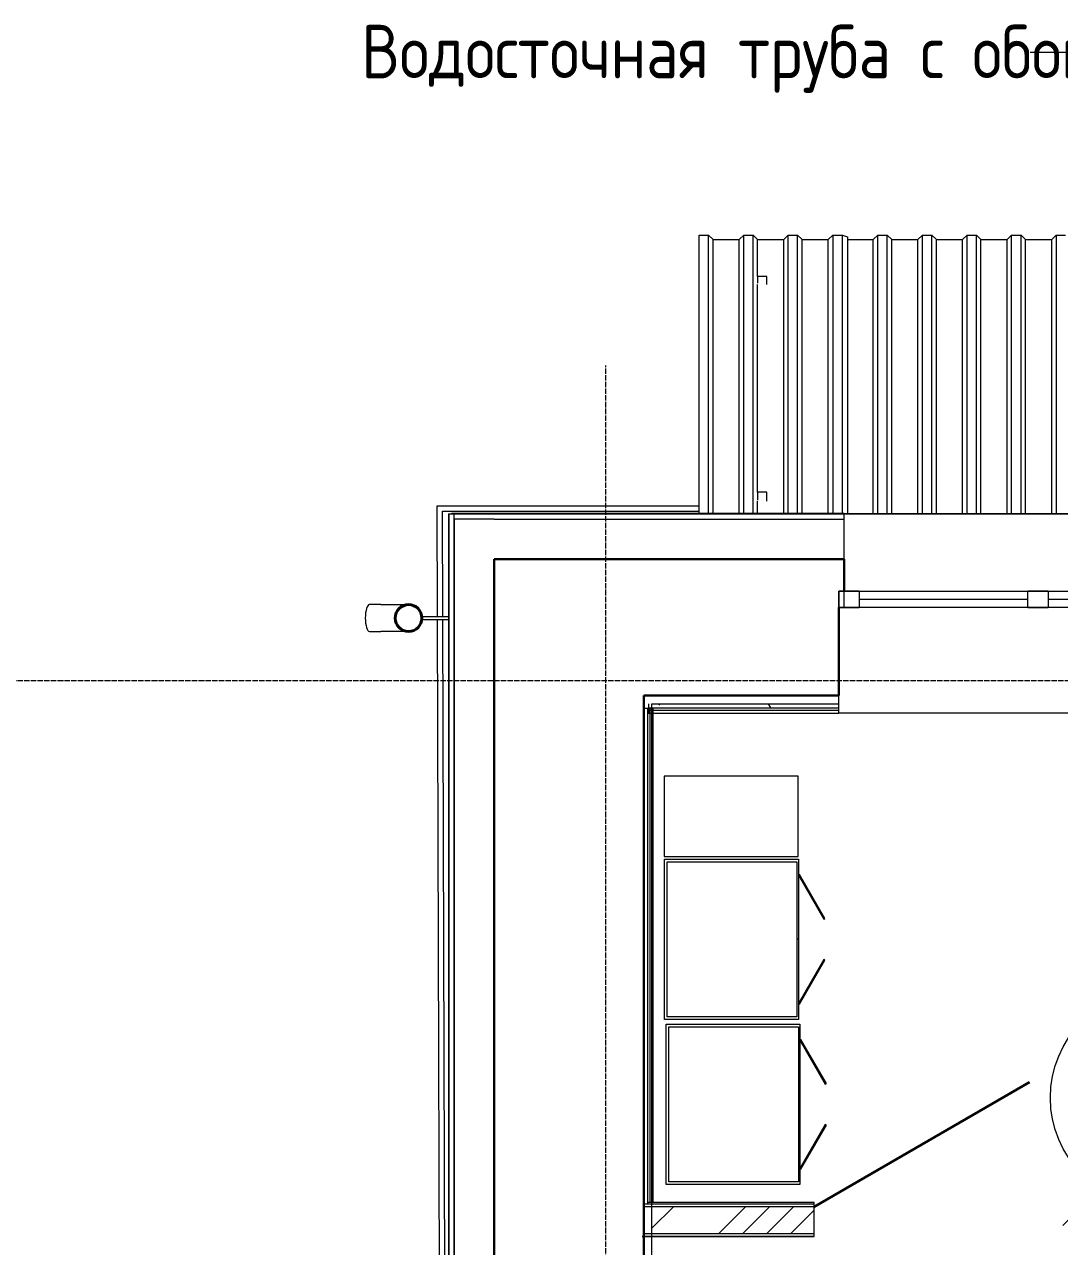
# Model space of a CAD drawing. Header units: millimetres. Extents: x -42533 to 645315, y 3457 to 82611.
# Drawn here: x 70425 to 74294, y 73405 to 77973 of the extents above; entities that cross this region are included whole.
import ezdxf

# ---------------------------------------------------------------- set-up
doc = ezdxf.new("R2010")
doc.units = ezdxf.units.MM
doc.linetypes.add('ADSK_Линия сетки', pattern=[25, 20, -2.5, 0, -2.5])
for name, color, linetype, lineweight in [('_ Окна', 7, 'Continuous', 9), ('Аннотация', 7, 'Continuous', 18), ('Двери', 7, 'Continuous', 9), ('Обобщенные модели', 7, 'Continuous', 18), ('Оборудование', 7, 'Continuous', 18), ('Оборудование пищеблок', 250, 'Continuous', 5), ('Ограждение', 7, 'Continuous', 9), ('Окна', 7, 'Continuous', 9), ('Оси', 253, 'Continuous', 9), ('Стены внутренние', 7, 'Continuous', 18), ('Стены наружные', 7, 'Continuous', 18), ('Стены несущие', 7, 'Continuous', 30), ('Стены отделка', 7, 'Continuous', 30), ('Стены штриховка', 7, 'Continuous', 9), ('ШТРИХОВКА', 252, 'Continuous', 15)]:
    doc.layers.add(name, color=color, linetype=linetype, lineweight=lineweight)
doc.layers.add('Линии', color=7, linetype='Continuous', lineweight=9, true_color=0x00a600)
doc.layers.add('ЭОМ_Лотки рабочие', color=5, linetype='Continuous')
doc.styles.add('GOST Common_6', font='GOST_Common.ttf', dxfattribs={"width": 0.9, "height": 125})

# ---------------------------------------------------------------- blocks, each defined once
blk = doc.blocks.new('ТХ пищеблок....')
at = {"layer": 'Оборудование', "color": 8}
for p, q in [((-97, 29510.1), (-97, 29210.1)), ((403, 29510.1), (-97, 29510.1)), ((403, 29210.1), (403, 29510.1)), ((-97, 29210.1), (403, 29210.1))]:
    blk.add_line(p, q, dxfattribs=at)
at = {"layer": 'Оборудование пищеблок', "color": 8}
for p, q in [((404.1, 28901), (399.1, 28901)), ((409.6, 28284.1), (404.6, 28284.1))]:
    blk.add_line(p, q, dxfattribs=at)
for points in [[(-95.9, 29201.1), (404.1, 29201), (404.1, 28601), (-95.9, 28601.1)], [(-85.9, 29191.1), (399.1, 29191), (399.1, 28611), (-85.9, 28611.1)], [(408.5, 29143.5), (404.1, 29141), (499.1, 28976.5), (503.4, 28979)], [(503.4, 28823.1), (499.1, 28825.6), (404.1, 28661), (408.4, 28658.5)], [(-90.4, 28584.1), (409.6, 28584.1), (409.6, 27984.1), (-90.4, 27984.1)], [(-80.4, 28574.1), (404.6, 28574.1), (404.6, 27994.1), (-80.4, 27994.1)], [(414, 28526.6), (409.6, 28524.1), (504.6, 28359.5), (509, 28362)], [(508.9, 28206.1), (504.6, 28208.6), (409.6, 28044.1), (413.9, 28041.6)]]:
    blk.add_lwpolyline(points, close=True, dxfattribs=at)
blk = doc.blocks.new('1 этаж')
at = {"layer": 'Стены внутренние', "lineweight": 9}
h = blk.add_hatch(dxfattribs=at)
h.set_pattern_fill('FP_12', color=8, style=0, pattern_type=2)
h.set_pattern_definition([(0, (557.2, 188.9), (406.4, 101.6), [33.528, -271.272, 33.528, -271.272, -1625.6]), (0, (557.2, 188.9), (406.4, 101.6), [-609.6, 33.528, -576.072, 33.528, -271.272, -711.2]), (0, (557.2, 188.9), (406.4, 101.6), [-1524, 33.528, -169.672, 33.528, -474.472]), (120, (709.6, 239.7), (-291.18818, 301.15272), [33.528, -271.272, 33.528, -271.272, -1625.6]), (120, (709.6, 239.7), (-291.18818, 301.15272), [-609.6, 33.528, -576.072, 33.528, -271.272, -711.2]), (120, (709.6, 239.7), (-291.18818, 301.15272), [-1524, 33.528, -169.672, 33.528, -474.472]), (240, (760.4, 442.9), (-115.21182, -402.75272), [33.528, -271.272, 33.528, -271.272, -1625.6]), (240, (760.4, 442.9), (-115.21182, -402.75272), [-609.6, 33.528, -576.072, 33.528, -271.272, -711.2]), (240, (760.4, 442.9), (-115.21182, -402.75272), [-1524, 33.528, -169.672, 33.528, -474.472])])
h.paths.add_polyline_path([(48768.187, 43132.707), (48821.386, 43132.707), (48820.336, 43147.707), (48767.187, 43147.707), (48767.187, 43132.707)])
h.paths.add_polyline_path([(46579.055, 43132.707), (47277.187, 43132.707), (47277.187, 43147.707), (46579.055, 43147.707)])
at = {"layer": 'Стены штриховка'}
h = blk.add_hatch(dxfattribs=at)
h.set_pattern_fill('ANSI34', color=8, scale=20)
h.set_pattern_definition([(45, (-31496.66, 188.9), (-269.4077, 269.4077), []), (45, (-31406.86, 188.9), (-269.4077, 269.4077), []), (45, (-31317.06, 188.9), (-269.4077, 269.4077), []), (45, (-31227.26, 188.9), (-269.4077, 269.4077), [])])
h.paths.add_polyline_path([(50514.336, 41167.707), (50514.336, 41267.707), (50399.336, 41267.707), (50399.336, 41167.707)])
h.paths.add_polyline_path([(46579.055, 41267.707), (46579.055, 41167.707), (47185.157, 41167.707), (47185.157, 41267.707)])
h.paths.add_polyline_path([(48829.336, 41167.707), (48829.336, 41267.707), (48115.157, 41267.707), (48115.157, 41167.707)])
h.paths.add_polyline_path([(51855.157, 41167.707), (51855.157, 41267.707), (51779.336, 41267.707), (51779.336, 43177.707), (51679.336, 43177.707), (51679.336, 41267.707), (51544.336, 41267.707), (51544.336, 41167.707)])
at = {"layer": '_ Окна', "color": 8, "lineweight": 18}
for p, q in [((47277.187, 43507.707), (47277.187, 43567.707)), ((47277.187, 43567.707), (47353.187, 43567.707)), ((47353.187, 43567.707), (47353.187, 43507.707)), ((47984.187, 43507.707), (47984.187, 43567.707)), ((47984.187, 43567.707), (48060.187, 43567.707)), ((48060.187, 43567.707), (48060.187, 43507.707)), ((47353.187, 43507.707), (47277.187, 43507.707)), ((48060.187, 43507.707), (47984.187, 43507.707))]:
    blk.add_line(p, q, dxfattribs=at)
at = {"layer": '_ Окна', "color": 8}
for p, q in [((47297.187, 43507.707), (47297.187, 43567.707)), ((47353.187, 43537.707), (47984.187, 43537.707)), ((48060.187, 43537.707), (48691.187, 43537.707))]:
    blk.add_line(p, q, dxfattribs=at)
at = {"layer": 'Аннотация', "color": 8, "lineweight": 9}
blk.add_line((49115.404, 45580.96), (47992.521, 45580.96), dxfattribs=at)
at = {"layer": 'Двери', "color": 8, "lineweight": 30}
blk.add_line((47185.157, 41267.707), (47990.561, 41732.707), dxfattribs=at)
at = {"layer": 'Линии', "color": 8}
blk.add_circle((48468.416, 41674.898), 400, dxfattribs=at)
at = {"layer": 'Обобщенные модели', "color": 8}
for p, q in [((46755.2, 44899.045), (46790.2, 44899.045)), ((46755.2, 43857.707), (46755.2, 44899.045)), ((46790.2, 44899.045), (46807.2, 44882.457)), ((46790.2, 43857.707), (46790.2, 44899.045)), ((46807.2, 44882.457), (46904.9, 44882.457)), ((46807.2, 43857.707), (46807.2, 44882.457)), ((46904.9, 44882.457), (46921.9, 44899.045)), ((46904.9, 43857.707), (46904.9, 44882.457)), ((46921.9, 44899.045), (46956.9, 44899.045)), ((46921.9, 43857.707), (46921.9, 44899.045)), ((46956.9, 44899.045), (46973.9, 44882.457)), ((46956.9, 43857.707), (46956.9, 44899.045)), ((46973.9, 44882.457), (47071.6, 44882.457)), ((46973.9, 44743.996), (46973.9, 44882.457)), ((47071.6, 44882.457), (47088.6, 44899.045)), ((47071.6, 43857.707), (47071.6, 44882.457)), ((47088.6, 44899.045), (47123.6, 44899.045)), ((47088.6, 43857.707), (47088.6, 44899.045)), ((47123.6, 44899.045), (47140.6, 44882.457)), ((47123.6, 43857.707), (47123.6, 44899.045)), ((47140.6, 44882.457), (47238.3, 44882.457)), ((47140.6, 43857.707), (47140.6, 44882.457)), ((47238.3, 44882.457), (47255.3, 44899.045)), ((47238.3, 43857.707), (47238.3, 44882.457)), ((47255.3, 44899.045), (47290.3, 44899.045)), ((47255.3, 44899.045), (47255.3, 43857.707)), ((47256.8, 44899.045), (47291.8, 44899.045)), ((47256.8, 43857.707), (47256.8, 44899.045)), ((47290.3, 44899.045), (47290.3, 43857.602)), ((47291.8, 43857.625), (47291.8, 44899.045)), ((47291.8, 44898.532), (47310.3, 44892.205)), ((47310.3, 44892.205), (47310.3, 43857.707)), ((47310.3, 44882.457), (47406.5, 44882.457)), ((47406.5, 44882.457), (47423.5, 44899.045)), ((47406.5, 43857.707), (47406.5, 44882.457)), ((47423.5, 44899.045), (47458.5, 44899.045)), ((47423.5, 43857.707), (47423.5, 44899.045)), ((47458.5, 44899.045), (47475.5, 44882.457)), ((47458.5, 43857.707), (47458.5, 44899.045)), ((47475.5, 44882.457), (47573.2, 44882.457)), ((47475.5, 43857.707), (47475.5, 44882.457)), ((47573.2, 44882.457), (47590.2, 44899.045)), ((47573.2, 43857.707), (47573.2, 44882.457)), ((47590.2, 44899.045), (47625.2, 44899.045)), ((47590.2, 43857.707), (47590.2, 44899.045)), ((47625.2, 44899.045), (47642.2, 44882.457)), ((47625.2, 43857.707), (47625.2, 44899.045)), ((47642.2, 44882.457), (47739.9, 44882.457)), ((47642.2, 43857.707), (47642.2, 44882.457)), ((47739.9, 44882.457), (47756.9, 44899.045)), ((47739.9, 43857.707), (47739.9, 44882.457)), ((47756.9, 44899.045), (47791.9, 44899.045)), ((47756.9, 43857.707), (47756.9, 44899.045)), ((47791.9, 44899.045), (47808.9, 44882.457)), ((47791.9, 43857.707), (47791.9, 44899.045)), ((47808.9, 44882.457), (47906.6, 44882.457)), ((47808.9, 43857.707), (47808.9, 44882.457)), ((47906.6, 44882.457), (47923.6, 44899.045)), ((47906.6, 43857.707), (47906.6, 44882.457)), ((47923.6, 44899.045), (47958.6, 44899.045)), ((47923.6, 43857.707), (47923.6, 44899.045)), ((47958.6, 44899.045), (47975.6, 44882.457)), ((47958.6, 43857.707), (47958.6, 44899.045)), ((47975.6, 44882.457), (48073.3, 44882.457)), ((47975.6, 43857.707), (47975.6, 44882.457)), ((48073.3, 44882.457), (48090.3, 44899.045)), ((48073.3, 43857.707), (48073.3, 44882.457)), ((48090.3, 44899.045), (48125.3, 44899.045)), ((48090.3, 44899.045), (48090.3, 43857.707)), ((46973.9, 43937.707), (46973.9, 44714.839)), ((46973.9, 43857.707), (46973.9, 43904.333)), ((45565.407, 43517.761), (45522.903, 43517.761)), ((45819.055, 43472.761), (45719.913, 43472.761)), ((45719.913, 43462.761), (45819.055, 43462.761)), ((45522.903, 43417.761), (45565.407, 43417.761))]:
    blk.add_line(p, q, dxfattribs=at)
at = {"layer": 'Обобщенные модели', "color": 8, "flags": 128}
for points in [[(45565.407, 43517.761), (45571.075, 43517.761), (45576.659, 43517.761), (45582.152, 43517.761), (45587.543, 43517.761), (45592.825, 43517.761), (45597.989, 43517.761), (45603.026, 43517.761), (45607.93, 43517.761), (45612.691, 43517.761), (45617.302, 43517.761), (45621.756, 43517.761), (45626.046, 43517.761), (45630.164, 43517.761), (45634.105, 43517.761), (45637.862, 43517.761), (45641.429, 43517.761), (45644.8, 43517.761), (45647.969, 43517.761), (45650.933, 43517.761), (45653.686, 43517.761), (45656.038, 43517.761)], [(45656.038, 43417.761), (45654.767, 43417.761), (45652.104, 43417.761), (45649.227, 43417.761), (45646.143, 43417.761), (45642.855, 43417.761), (45639.369, 43417.761), (45635.69, 43417.761), (45631.825, 43417.761), (45627.78, 43417.761), (45623.561, 43417.761), (45619.174, 43417.761), (45614.627, 43417.761), (45609.928, 43417.761), (45605.083, 43417.761), (45600.1, 43417.761), (45594.988, 43417.761), (45589.754, 43417.761), (45584.407, 43417.761), (45578.955, 43417.761), (45573.408, 43417.761), (45567.774, 43417.761), (45565.407, 43417.761)]]:
    blk.add_lwpolyline(points, dxfattribs=at)
at = {"layer": 'Обобщенные модели', "color": 8}
for start, end in [(0, 180), (180, 0)]:
    blk.add_arc((45669.055, 43467.761), 52, start, end, dxfattribs=at)
at = {"layer": 'Обобщенные модели', "color": 8, "lineweight": 40}
for start, end in [(0, 180), (180, 0)]:
    blk.add_arc((45669.055, 43467.761), 50, start, end, dxfattribs=at)
at = {"layer": 'Обобщенные модели', "color": 8}
for start_param, end_param in [(3.14159265, 4.71238898), (4.71238898, 6.28318531)]:
    blk.add_ellipse((45522.903, 43467.761), major_axis=(0, -50), ratio=0.30901699, start_param=start_param, end_param=end_param, dxfattribs=at)
at = {"layer": 'Ограждение', "color": 8}
for p, q in [((47007.8, 44743.996), (46973.39, 44743.996)), ((46973.39, 44743.996), (46973.39, 44719.099)), ((47007.8, 44714.839), (47007.8, 44743.996)), ((47007.8, 43937.707), (46973.39, 43937.707)), ((46973.39, 43937.707), (46973.39, 43908.593)), ((47007.8, 43904.333), (47007.8, 43937.707))]:
    blk.add_line(p, q, dxfattribs=at)
at = {"layer": 'Окна', "color": 8}
for p, q in [((47277.187, 43567.707), (47277.187, 43507.707)), ((47353.187, 43567.707), (47277.187, 43567.707)), ((47353.187, 43567.707), (47984.187, 43567.707)), ((48060.187, 43567.707), (47984.187, 43567.707)), ((48060.187, 43567.707), (48691.187, 43567.707)), ((47277.187, 43507.707), (47353.187, 43507.707)), ((47984.187, 43507.707), (47353.187, 43507.707)), ((47984.187, 43507.707), (48060.187, 43507.707)), ((48691.187, 43507.707), (48060.187, 43507.707))]:
    blk.add_line(p, q, dxfattribs=at)
at = {"layer": 'Оси', "color": 8, "linetype": 'ADSK_Линия сетки'}
for p, q in [((46406.766, -4162.595), (46406.766, 44411.9)), ((-9557.528, 43233.902), (56672.201, 43233.902))]:
    blk.add_line(p, q, dxfattribs=at)
at = {"layer": 'Стены внутренние', "color": 8}
blk.add_line((48767.187, 43112.707), (47277.187, 43112.707), dxfattribs=at)
at = {"layer": 'Стены наружные', "color": 8}
for p, q in [((45775.819, 43887.707), (46755.2, 43887.707)), ((45777.105, 43472.384), (45775.819, 43887.707)), ((45797.105, 43472.591), (45795.881, 43867.707)), ((45795.881, 43867.707), (46755.2, 43867.707)), ((47297.187, 43858.707), (47297.187, 43857.707)), ((47297.187, 43858.707), (48747.187, 43858.707)), ((47297.187, 43857.707), (48747.187, 43857.707)), ((45788.528, 39783.902), (45777.134, 43463.139)), ((45808.528, 39783.902), (45797.135, 43462.932))]:
    blk.add_line(p, q, dxfattribs=at)
at = {"layer": 'Стены несущие', "color": 8}
for p, q in [((47297.187, 43687.707), (45989.055, 43687.707)), ((45989.055, 35787.714), (45989.055, 43687.707)), ((47297.187, 43567.707), (47297.187, 43687.707)), ((47277.187, 43177.707), (47277.187, 43507.707)), ((46549.055, 43177.707), (47277.187, 43177.707)), ((46549.055, 43177.707), (46549.055, 37288.425))]:
    blk.add_line(p, q, dxfattribs=at)
at = {"layer": 'Стены отделка', "color": 8, "lineweight": 9}
for p, q in [((45818.055, 43857.707), (47297.187, 43857.707)), ((45818.055, 43857.707), (45818.055, 39783.902)), ((45819.055, 43857.707), (45819.055, 39783.902)), ((47297.187, 43858.707), (45829.055, 43858.707)), ((45829.055, 43858.707), (45829.055, 43857.707)), ((47297.187, 43687.707), (47297.187, 43857.707)), ((45989.055, 43837.707), (45839.055, 43837.707)), ((47277.187, 43112.707), (47277.187, 43177.707)), ((46583.644, 43130.153), (46549.055, 43130.153)), ((46566.144, 43147.707), (46566.144, 43112.707)), ((46579.055, 37307.921), (46579.055, 43147.707)), ((46583.644, 41283.607), (46583.644, 43130.153)), ((46566.144, 43112.707), (47277.187, 43112.707)), ((47185.157, 41283.607), (46563.644, 41283.607)), ((47185.157, 41155.707), (47185.157, 41283.607)), ((46542.556, 41155.707), (47185.157, 41155.707))]:
    blk.add_line(p, q, dxfattribs=at)
at = {"layer": 'Стены штриховка', "color": 8}
for p, q in [((45839.055, 39783.902), (45839.055, 43857.707)), ((45839.055, 43837.707), (45839.055, 39783.902)), ((45989.055, 43837.707), (47297.187, 43837.707)), ((46563.644, 41276.707), (46563.644, 43130.153)), ((46566.144, 43132.707), (47277.187, 43132.707)), ((46566.144, 43123.707), (47277.187, 43123.707)), ((46572.644, 41283.607), (46572.644, 43130.153)), ((46579.055, 43147.707), (47277.187, 43147.707)), ((47185.157, 41276.707), (46549.055, 41276.707)), ((47185.157, 41267.707), (46549.055, 41267.707)), ((46542.556, 41157.707), (47185.157, 41157.707)), ((46549.055, 41167.707), (47185.157, 41167.707))]:
    blk.add_line(p, q, dxfattribs=at)
at = {"layer": 'ЭОМ_Лотки рабочие'}
blk.add_blockref('ТХ пищеблок....', (46722.058, 13366.044), dxfattribs=at)
at = {"layer": 'Аннотация', "color": 8, "style": 'GOST Common_6', "width": 0.9}
blk.add_text('Водосточная труба с обогревом', height=200, dxfattribs=at).set_placement((45492.067, 45485.083))

msp = doc.modelspace()

# ---------------------------------------------------------------- block references
at = {"layer": 'ШТРИХОВКА'}
msp.add_blockref('1 этаж', (26191.6, 32286.7), dxfattribs=at)

doc.saveas('drawing.dxf')
